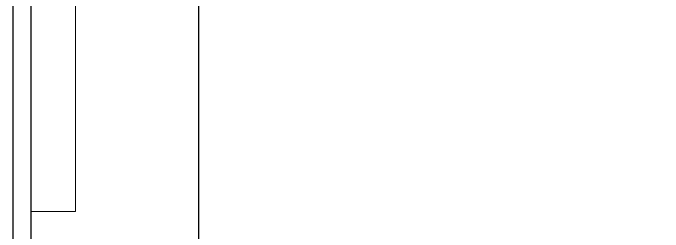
# Model space of a CAD drawing. Header units: millimetres. Extents: x -343543 to 400519, y -115663 to 104219.
# Drawn here: x -334388.5 to -334021.4, y 4723.2 to 4847.1 of the extents above; entities that cross this region are included whole.
import ezdxf

# ---------------------------------------------------------------- set-up
doc = ezdxf.new("R2010")
doc.units = ezdxf.units.MM
doc.layers.get('0').update_dxf_attribs({"color": 231, "lineweight": 0})
for name, color, linetype, lineweight in [('A-PATT', 252, 'Continuous', 9), ('A-SYMBOLS', 10, 'Continuous', 13), ('XREF MAT BANG TUONG XAY$0$01.Xref _MB T1$0$A-TEXT', 8, 'Continuous', 25)]:
    doc.layers.add(name, color=color, linetype=linetype, lineweight=lineweight)
doc.layers.add('XREF MAT BANG TUONG XAY$0$A-FNSH', color=8, linetype='Continuous')
doc.layers.add('XREF MAT BANG TUONG XAY$0$A-FURN', color=8, linetype='Continuous')

# ---------------------------------------------------------------- blocks, each defined once
blk = doc.blocks.new('XREF MAT BANG TUONG XAY$0$01.Xref _MB T1$0$Phong tam')
at = {"layer": 'XREF MAT BANG TUONG XAY$0$A-FURN', "color": 8, "elevation": 0}
blk.add_lwpolyline([(-4325, 6965), (-4420.01, 6965), (-4420.01, 1480), (-4325, 1480)], close=True, dxfattribs=at)
blk = doc.blocks.new('XREF MAT BANG NOI THAT')
at = {"color": 8}
blk.add_lwpolyline([(4185.19, 5234.82), (4210.19, 5234.82), (4210.19, 4734.82), (4185.19, 4734.82)], close=True, dxfattribs=at)
blk = doc.blocks.new('01.Xref _MB T1')
at = {"layer": 'XREF MAT BANG TUONG XAY$0$01.Xref _MB T1$0$A-TEXT', "color": 8}
blk.add_blockref('XREF MAT BANG TUONG XAY$0$01.Xref _MB T1$0$Phong tam', (8605.00011, 2999.99999), dxfattribs=at)
at = {"layer": 'XREF MAT BANG TUONG XAY$0$A-FNSH', "color": 8}
for points in [[(4184.98961, 9965.00167), (4184.98236, 4479.99998), (5730.00011, 4479.99998), (5730.00011, 4134.99998), (5585.00011, 4134.99998), (5585.00011, 4334.99989), (4184.9822, 4335.00176), (4184.98098, 3424.99996), (4274.98136, 3424.99996), (4274.98136, 3234.99987), (5585.00065, 3235.00003), (5585.00065, 3429.9998), (5730.00065, 3430.00006), (5730.00065, 3235.00016), (6819.99957, 3235.00016), (6819.99957, 3435.00006), (6965.00011, 3434.9998)], [(4174.98962, 9975.00168), (4174.98235, 4469.99998), (5720.00011, 4469.99998), (5720.00011, 4144.99998), (5595.00011, 4144.99998), (5595.00011, 4344.99988), (4174.98221, 4345.00177), (4174.98096, 3414.99996), (4264.98136, 3414.99996), (4264.98136, 3224.99987), (5595.00065, 3225.00003), (5595.00065, 3419.99982), (5720.00065, 3420.00004), (5720.00065, 3225.00016), (6829.99957, 3225.00016), (6829.99957, 3425.00004), (6955.00011, 3424.99982)]]:
    blk.add_lwpolyline(points, dxfattribs=at)
at = {"layer": 'A-PATT', "color": 8}
blk.add_blockref('XREF MAT BANG NOI THAT', (0, 0), dxfattribs=at)

msp = doc.modelspace()

# ---------------------------------------------------------------- block references
at = {"layer": 'A-SYMBOLS'}
msp.add_blockref('01.Xref _MB T1', (-338563.48, 0), dxfattribs=at)

doc.saveas('drawing.dxf')
